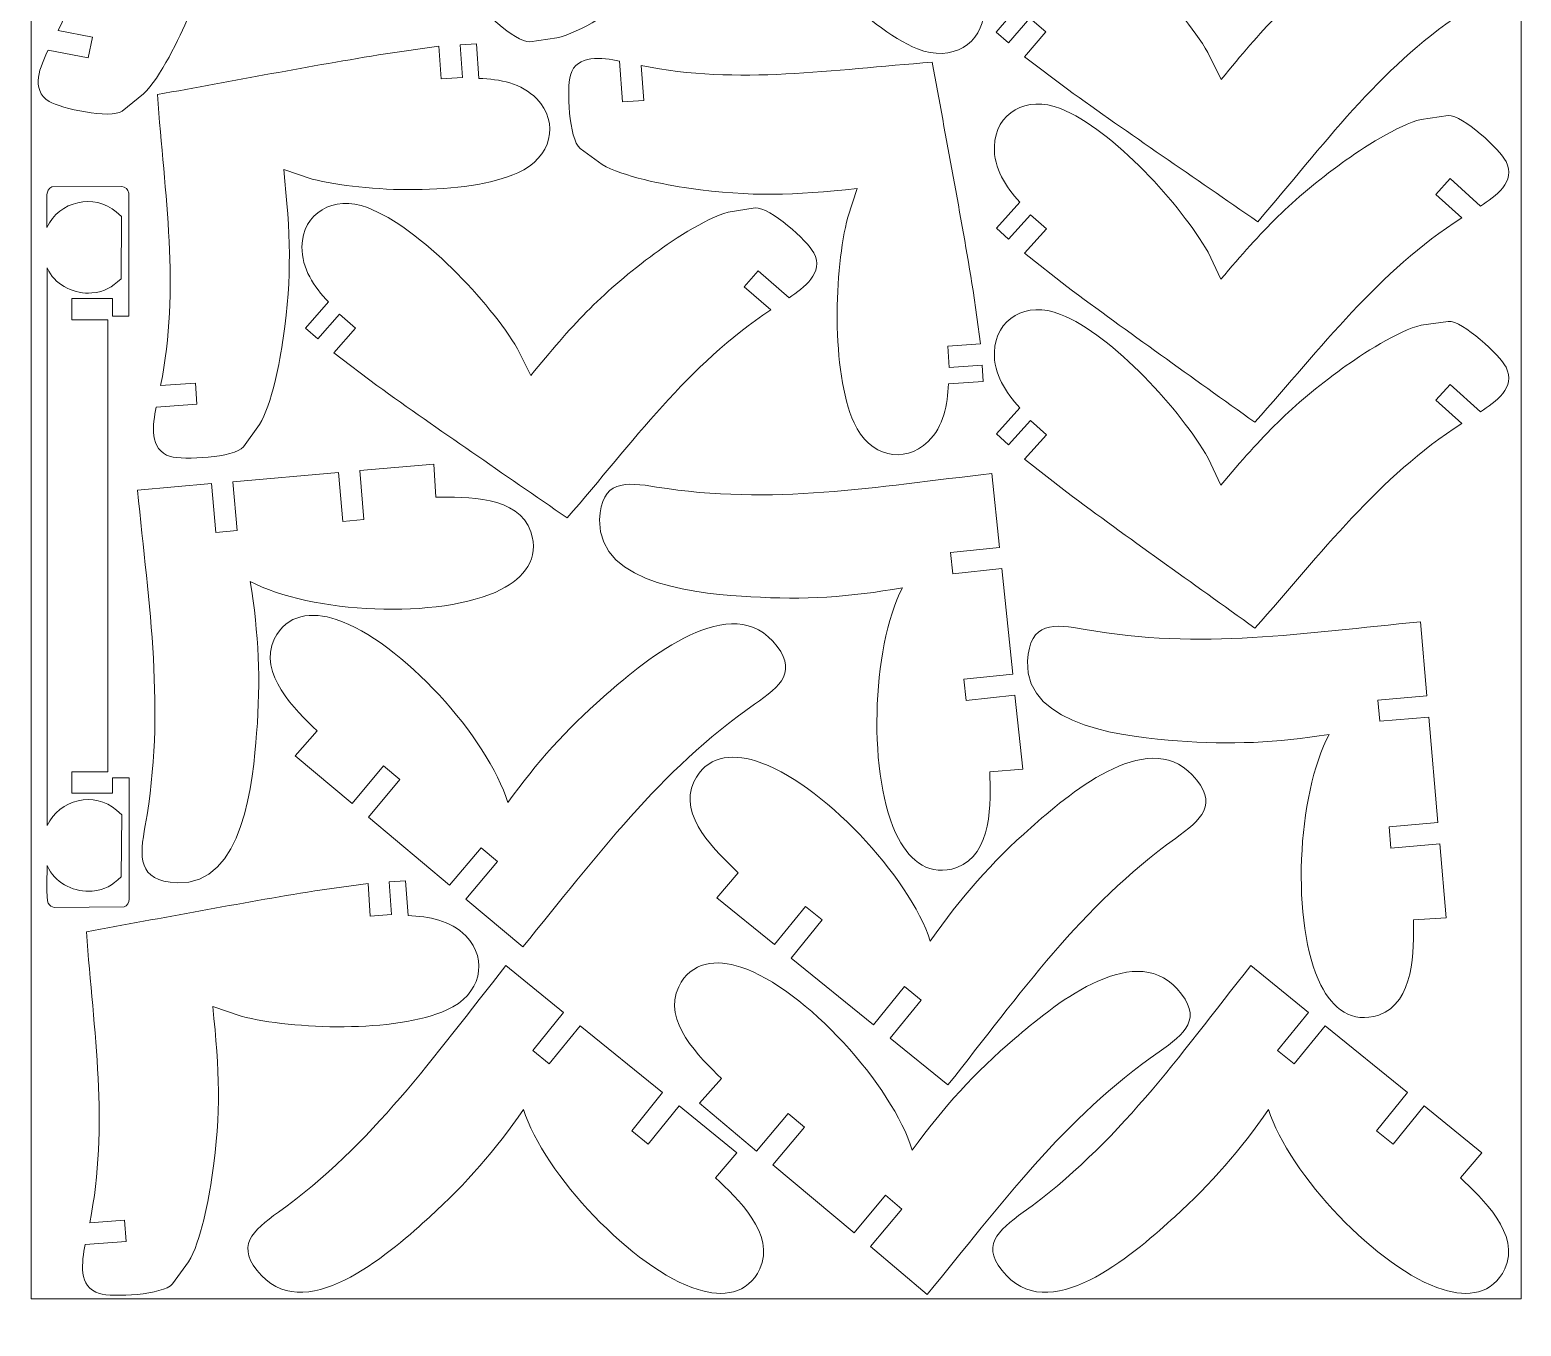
# Model space of a CAD drawing. Header units: centimetres. Extents: x -107 to 69, y -18 to 12.
# Drawn here: x 16.64 to 37.66, y -17.81 to 0.46 of the extents above; entities that cross this region are included whole.
import ezdxf

# ---------------------------------------------------------------- set-up
doc = ezdxf.new("R2010")
doc.units = ezdxf.units.CM
doc.header["$MEASUREMENT"] = 0
doc.layers.add('Camada 1', color=7, linetype='Continuous')

msp = doc.modelspace()

# ---------------------------------------------------------------- linework, layer by layer
at = {"layer": 'Camada 1', "color": 1, "lineweight": 0}
msp.add_lwpolyline([(16.65725, -17.42933), (37.65725, -17.42933), (37.65725, 12.27067), (16.65725, 12.27067), (16.65725, -17.42933)], close=True, dxfattribs=at)
at = {"layer": 'Camada 1', "color": 250, "lineweight": 9}
for points, knots in [([(17.5182, 0.35708), (17.5182, 0.35708), (17.03482, 0.44964), (17.03482, 0.44964), (17.03482, 0.44964), (17.65796, 1.70469), (17.78537, 3.03822), (18.05155, 4.42461), (18.05155, 4.42461), (19.13337, 4.33419), (20.23008, 4.25596), (21.30849, 4.14825), (21.30849, 4.14825), (21.30849, 4.14825), (22.06178, 4.05427), (22.06178, 4.05427), (22.06178, 4.05427), (22.06178, 4.05427), (21.9737, 3.60108), (21.9737, 3.60108), (21.9737, 3.60108), (21.9737, 3.60108), (22.26829, 3.54382), (22.26829, 3.54382), (22.26829, 3.54382), (22.26829, 3.54382), (22.35638, 3.997), (22.35638, 3.997), (22.35638, 3.997), (22.35638, 3.997), (22.58296, 3.95296), (22.58296, 3.95296), (22.58296, 3.95296), (22.58296, 3.95296), (22.48924, 3.47079), (22.48924, 3.47079), (22.48924, 3.47079), (22.77122, 3.38589), (23.04955, 3.2528), (23.20063, 2.98284), (23.20063, 2.98284), (23.43091, 2.57135), (23.18724, 2.12617), (22.67544, 2.04397), (22.67544, 2.04397), (21.88588, 1.91716), (20.51009, 2.33827), (19.85092, 2.70943), (19.85092, 2.70943), (19.85092, 2.70943), (19.49923, 2.94314), (19.49923, 2.94314), (19.49923, 2.94314), (19.35373, 2.04624), (19.23218, 1.48182), (18.87762, 0.64982), (18.87762, 0.64982), (18.74844, 0.34672), (18.47553, -0.21745), (18.23968, -0.44252), (18.23968, -0.44252), (18.23968, -0.44252), (17.94022, -0.68551), (17.94022, -0.68551), (17.94022, -0.68551), (17.77135, -0.8014), (17.06982, -0.64873), (16.90907, -0.54999), (16.90907, -0.54999), (16.63682, -0.38276), (16.78715, -0.05078), (16.89443, 0.17264), (16.89443, 0.17264), (16.89443, 0.17264), (17.46095, 0.06251), (17.46095, 0.06251), (17.46095, 0.06251), (17.46095, 0.06251), (17.5182, 0.35708), (17.5182, 0.35708)], [0, 0, 0, 0, 0.04761905, 0.04761905, 0.04761905, 0.04761905, 0.0952381, 0.0952381, 0.0952381, 0.0952381, 0.14285714, 0.14285714, 0.14285714, 0.14285714, 0.19047619, 0.19047619, 0.19047619, 0.19047619, 0.23809524, 0.23809524, 0.23809524, 0.23809524, 0.28571429, 0.28571429, 0.28571429, 0.28571429, 0.33333333, 0.33333333, 0.33333333, 0.33333333, 0.38095238, 0.38095238, 0.38095238, 0.38095238, 0.42857143, 0.42857143, 0.42857143, 0.42857143, 0.47619048, 0.47619048, 0.47619048, 0.47619048, 0.52380952, 0.52380952, 0.52380952, 0.52380952, 0.57142857, 0.57142857, 0.57142857, 0.57142857, 0.61904762, 0.61904762, 0.61904762, 0.61904762, 0.66666667, 0.66666667, 0.66666667, 0.66666667, 0.71428571, 0.71428571, 0.71428571, 0.71428571, 0.76190476, 0.76190476, 0.76190476, 0.76190476, 0.80952381, 0.80952381, 0.80952381, 0.80952381, 0.85714286, 0.85714286, 0.85714286, 0.85714286, 0.9047619, 0.9047619, 0.9047619, 0.9047619, 1, 1, 1, 1]), ([(23.85977, 1.40228), (23.85977, 1.40228), (23.49308, 1.73055), (23.49308, 1.73055), (23.49308, 1.73055), (24.67435, 2.48615), (25.46884, 3.56201), (26.41184, 4.6141), (26.41184, 4.6141), (27.29246, 3.97964), (28.19262, 3.34739), (29.06128, 2.69981), (29.06128, 2.69981), (29.06128, 2.69981), (29.65858, 2.23129), (29.65858, 2.23129), (29.65858, 2.23129), (29.65858, 2.23129), (29.34964, 1.88817), (29.34964, 1.88817), (29.34964, 1.88817), (29.34964, 1.88817), (29.57263, 1.68739), (29.57263, 1.68739), (29.57263, 1.68739), (29.57263, 1.68739), (29.88157, 2.03049), (29.88157, 2.03049), (29.88157, 2.03049), (29.88157, 2.03049), (30.05314, 1.87601), (30.05314, 1.87601), (30.05314, 1.87601), (30.05314, 1.87601), (29.72443, 1.51095), (29.72443, 1.51095), (29.72443, 1.51095), (29.92256, 1.29298), (30.09233, 1.03547), (30.08288, 0.72633), (30.08288, 0.72633), (30.06848, 0.25527), (29.63058, -0.00107), (29.14918, 0.19203), (29.14918, 0.19203), (28.40736, 0.48961), (27.44454, 1.55996), (27.07085, 2.21721), (27.07085, 2.21721), (27.07085, 2.21721), (26.88973, 2.59864), (26.88973, 2.59864), (26.88973, 2.59864), (26.30326, 1.90495), (25.908, 1.48342), (25.17576, 0.95303), (25.17576, 0.95303), (24.90889, 0.75973), (24.38444, 0.4168), (24.06635, 0.34527), (24.06635, 0.34527), (24.06635, 0.34527), (23.68451, 0.29123), (23.68451, 0.29123), (23.68451, 0.29123), (23.48012, 0.27887), (22.95725, 0.7711), (22.87045, 0.9385), (22.87045, 0.9385), (22.72336, 1.22223), (23.02282, 1.42905), (23.23007, 1.56542), (23.23007, 1.56542), (23.23007, 1.56542), (23.65895, 1.17926), (23.65895, 1.17926), (23.65895, 1.17926), (23.65895, 1.17926), (23.85977, 1.40228), (23.85977, 1.40228)], [0, 0, 0, 0, 0.04761905, 0.04761905, 0.04761905, 0.04761905, 0.0952381, 0.0952381, 0.0952381, 0.0952381, 0.14285714, 0.14285714, 0.14285714, 0.14285714, 0.19047619, 0.19047619, 0.19047619, 0.19047619, 0.23809524, 0.23809524, 0.23809524, 0.23809524, 0.28571429, 0.28571429, 0.28571429, 0.28571429, 0.33333333, 0.33333333, 0.33333333, 0.33333333, 0.38095238, 0.38095238, 0.38095238, 0.38095238, 0.42857143, 0.42857143, 0.42857143, 0.42857143, 0.47619048, 0.47619048, 0.47619048, 0.47619048, 0.52380952, 0.52380952, 0.52380952, 0.52380952, 0.57142857, 0.57142857, 0.57142857, 0.57142857, 0.61904762, 0.61904762, 0.61904762, 0.61904762, 0.66666667, 0.66666667, 0.66666667, 0.66666667, 0.71428571, 0.71428571, 0.71428571, 0.71428571, 0.76190476, 0.76190476, 0.76190476, 0.76190476, 0.80952381, 0.80952381, 0.80952381, 0.80952381, 0.85714286, 0.85714286, 0.85714286, 0.85714286, 0.9047619, 0.9047619, 0.9047619, 0.9047619, 1, 1, 1, 1]), ([(36.43937, 1.01058), (36.43937, 1.01058), (36.81171, 0.68872), (36.81171, 0.68872), (36.81171, 0.68872), (35.64432, -0.08675), (34.86757, -1.1777), (33.94371, -2.24532), (33.94371, -2.24532), (33.05203, -1.62612), (32.14135, -1.01001), (31.26129, -0.37755), (31.26129, -0.37755), (31.26129, -0.37755), (30.6559, 0.0805), (30.6559, 0.0805), (30.6559, 0.0805), (30.6559, 0.0805), (30.95881, 0.42894), (30.95881, 0.42894), (30.95881, 0.42894), (30.95881, 0.42894), (30.73231, 0.62584), (30.73231, 0.62584), (30.73231, 0.62584), (30.73231, 0.62584), (30.42941, 0.27738), (30.42941, 0.27738), (30.42941, 0.27738), (30.42941, 0.27738), (30.2552, 0.42882), (30.2552, 0.42882), (30.2552, 0.42882), (30.2552, 0.42882), (30.57746, 0.79955), (30.57746, 0.79955), (30.57746, 0.79955), (30.37569, 1.01403), (30.20121, 1.26852), (30.20539, 1.57782), (30.20539, 1.57782), (30.21174, 2.04952), (30.64537, 2.31294), (31.12962, 2.1283), (31.12962, 2.1283), (31.87673, 1.84343), (32.85776, 0.79066), (33.243, 0.13974), (33.243, 0.13974), (33.243, 0.13974), (33.43072, -0.23851), (33.43072, -0.23851), (33.43072, -0.23851), (34.00517, 0.46548), (34.39268, 0.89353), (35.11573, 1.43678), (35.11573, 1.43678), (35.37917, 1.6347), (35.89754, 1.98675), (36.21435, 2.06379), (36.21435, 2.06379), (36.21435, 2.06379), (36.59518, 2.12448), (36.59518, 2.12448), (36.59518, 2.12448), (36.7993, 2.14042), (37.33074, 1.65744), (37.42043, 1.49156), (37.42043, 1.49156), (37.57245, 1.21044), (37.2766, 0.99838), (37.07178, 0.85842), (37.07178, 0.85842), (37.07178, 0.85842), (36.63623, 1.23704), (36.63623, 1.23704), (36.63623, 1.23704), (36.63623, 1.23704), (36.43937, 1.01058), (36.43937, 1.01058)], [0, 0, 0, 0, 0.04761905, 0.04761905, 0.04761905, 0.04761905, 0.0952381, 0.0952381, 0.0952381, 0.0952381, 0.14285714, 0.14285714, 0.14285714, 0.14285714, 0.19047619, 0.19047619, 0.19047619, 0.19047619, 0.23809524, 0.23809524, 0.23809524, 0.23809524, 0.28571429, 0.28571429, 0.28571429, 0.28571429, 0.33333333, 0.33333333, 0.33333333, 0.33333333, 0.38095238, 0.38095238, 0.38095238, 0.38095238, 0.42857143, 0.42857143, 0.42857143, 0.42857143, 0.47619048, 0.47619048, 0.47619048, 0.47619048, 0.52380952, 0.52380952, 0.52380952, 0.52380952, 0.57142857, 0.57142857, 0.57142857, 0.57142857, 0.61904762, 0.61904762, 0.61904762, 0.61904762, 0.66666667, 0.66666667, 0.66666667, 0.66666667, 0.71428571, 0.71428571, 0.71428571, 0.71428571, 0.76190476, 0.76190476, 0.76190476, 0.76190476, 0.80952381, 0.80952381, 0.80952381, 0.80952381, 0.85714286, 0.85714286, 0.85714286, 0.85714286, 0.9047619, 0.9047619, 0.9047619, 0.9047619, 1, 1, 1, 1]), ([(18.97177, -4.51973), (18.97177, -4.51973), (18.48089, -4.55546), (18.48089, -4.55546), (18.48089, -4.55546), (18.75794, -3.18152), (18.53593, -1.86126), (18.43419, -0.45281), (18.43419, -0.45281), (19.50236, -0.26008), (20.58237, -0.05178), (21.65166, 0.12326), (21.65166, 0.12326), (21.65166, 0.12326), (22.40363, 0.22745), (22.40363, 0.22745), (22.40363, 0.22745), (22.40363, 0.22745), (22.43582, -0.23313), (22.43582, -0.23313), (22.43582, -0.23313), (22.43582, -0.23313), (22.73517, -0.2122), (22.73517, -0.2122), (22.73517, -0.2122), (22.73517, -0.2122), (22.70296, 0.24838), (22.70296, 0.24838), (22.70296, 0.24838), (22.70296, 0.24838), (22.93326, 0.26449), (22.93326, 0.26449), (22.93326, 0.26449), (22.93326, 0.26449), (22.96754, -0.22555), (22.96754, -0.22555), (22.96754, -0.22555), (23.26192, -0.23447), (23.56513, -0.29119), (23.78092, -0.51275), (23.78092, -0.51275), (24.10981, -0.85041), (23.98996, -1.34352), (23.51666, -1.55552), (23.51666, -1.55552), (22.78629, -1.88269), (21.34955, -1.83174), (20.61616, -1.64379), (20.61616, -1.64379), (20.61616, -1.64379), (20.21597, -1.5091), (20.21597, -1.5091), (20.21597, -1.5091), (20.30756, -2.41307), (20.33623, -2.98978), (20.20909, -3.88515), (20.20909, -3.88515), (20.16277, -4.21137), (20.04513, -4.82692), (19.8756, -5.10539), (19.8756, -5.10539), (19.8756, -5.10539), (19.64924, -5.41761), (19.64924, -5.41761), (19.64924, -5.41761), (19.51616, -5.5732), (18.79886, -5.60743), (18.61815, -5.55356), (18.61815, -5.55356), (18.31184, -5.46226), (18.37112, -5.1032), (18.41699, -4.85936), (18.41699, -4.85936), (18.41699, -4.85936), (18.9927, -4.81911), (18.9927, -4.81911), (18.9927, -4.81911), (18.9927, -4.81911), (18.97177, -4.51973), (18.97177, -4.51973)], [0, 0, 0, 0, 0.04761905, 0.04761905, 0.04761905, 0.04761905, 0.0952381, 0.0952381, 0.0952381, 0.0952381, 0.14285714, 0.14285714, 0.14285714, 0.14285714, 0.19047619, 0.19047619, 0.19047619, 0.19047619, 0.23809524, 0.23809524, 0.23809524, 0.23809524, 0.28571429, 0.28571429, 0.28571429, 0.28571429, 0.33333333, 0.33333333, 0.33333333, 0.33333333, 0.38095238, 0.38095238, 0.38095238, 0.38095238, 0.42857143, 0.42857143, 0.42857143, 0.42857143, 0.47619048, 0.47619048, 0.47619048, 0.47619048, 0.52380952, 0.52380952, 0.52380952, 0.52380952, 0.57142857, 0.57142857, 0.57142857, 0.57142857, 0.61904762, 0.61904762, 0.61904762, 0.61904762, 0.66666667, 0.66666667, 0.66666667, 0.66666667, 0.71428571, 0.71428571, 0.71428571, 0.71428571, 0.76190476, 0.76190476, 0.76190476, 0.76190476, 0.80952381, 0.80952381, 0.80952381, 0.80952381, 0.85714286, 0.85714286, 0.85714286, 0.85714286, 0.9047619, 0.9047619, 0.9047619, 0.9047619, 1, 1, 1, 1]), ([(25.28966, -0.53499), (25.28966, -0.53499), (25.25393, -0.04412), (25.25393, -0.04412), (25.25393, -0.04412), (26.62803, -0.32119), (27.94797, -0.09911), (29.35659, 0.00258), (29.35659, 0.00258), (29.54931, -1.06559), (29.75761, -2.14559), (29.93265, -3.21488), (29.93265, -3.21488), (29.93265, -3.21488), (30.03684, -3.96684), (30.03684, -3.96684), (30.03684, -3.96684), (30.03684, -3.96684), (29.57626, -3.99905), (29.57626, -3.99905), (29.57626, -3.99905), (29.57626, -3.99905), (29.59719, -4.2984), (29.59719, -4.2984), (29.59719, -4.2984), (29.59719, -4.2984), (30.05777, -4.26619), (30.05777, -4.26619), (30.05777, -4.26619), (30.05777, -4.26619), (30.07387, -4.4965), (30.07387, -4.4965), (30.07387, -4.4965), (30.07387, -4.4965), (29.58383, -4.53076), (29.58383, -4.53076), (29.58383, -4.53076), (29.57491, -4.82517), (29.51821, -5.12831), (29.29664, -5.34415), (29.29664, -5.34415), (28.95904, -5.67303), (28.46588, -5.55319), (28.25387, -5.0799), (28.25387, -5.0799), (27.92694, -4.35007), (27.97775, -2.91222), (28.16561, -2.17938), (28.16561, -2.17938), (28.16561, -2.17938), (28.30029, -1.77919), (28.30029, -1.77919), (28.30029, -1.77919), (27.39643, -1.87077), (26.8195, -1.89946), (25.92424, -1.77231), (25.92424, -1.77231), (25.598, -1.72598), (24.9825, -1.60836), (24.704, -1.43884), (24.704, -1.43884), (24.704, -1.43884), (24.39178, -1.21246), (24.39178, -1.21246), (24.39178, -1.21246), (24.23619, -1.07937), (24.20197, -0.36209), (24.25583, -0.18137), (24.25583, -0.18137), (24.34712, 0.12494), (24.7062, 0.06566), (24.95002, 0.01979), (24.95002, 0.01979), (24.95002, 0.01979), (24.99028, -0.55592), (24.99028, -0.55592), (24.99028, -0.55592), (24.99028, -0.55592), (25.28966, -0.53499), (25.28966, -0.53499)], [0, 0, 0, 0, 0.04761905, 0.04761905, 0.04761905, 0.04761905, 0.0952381, 0.0952381, 0.0952381, 0.0952381, 0.14285714, 0.14285714, 0.14285714, 0.14285714, 0.19047619, 0.19047619, 0.19047619, 0.19047619, 0.23809524, 0.23809524, 0.23809524, 0.23809524, 0.28571429, 0.28571429, 0.28571429, 0.28571429, 0.33333333, 0.33333333, 0.33333333, 0.33333333, 0.38095238, 0.38095238, 0.38095238, 0.38095238, 0.42857143, 0.42857143, 0.42857143, 0.42857143, 0.47619048, 0.47619048, 0.47619048, 0.47619048, 0.52380952, 0.52380952, 0.52380952, 0.52380952, 0.57142857, 0.57142857, 0.57142857, 0.57142857, 0.61904762, 0.61904762, 0.61904762, 0.61904762, 0.66666667, 0.66666667, 0.66666667, 0.66666667, 0.71428571, 0.71428571, 0.71428571, 0.71428571, 0.76190476, 0.76190476, 0.76190476, 0.76190476, 0.80952381, 0.80952381, 0.80952381, 0.80952381, 0.85714286, 0.85714286, 0.85714286, 0.85714286, 0.9047619, 0.9047619, 0.9047619, 0.9047619, 1, 1, 1, 1]), ([(36.45474, -1.8609), (36.45474, -1.8609), (36.82142, -2.18919), (36.82142, -2.18919), (36.82142, -2.18919), (35.6401, -2.945), (34.8458, -4.02026), (33.90267, -5.07276), (33.90267, -5.07276), (33.02196, -4.43807), (32.12211, -3.80619), (31.25322, -3.15845), (31.25322, -3.15845), (31.25322, -3.15845), (30.65595, -2.68992), (30.65595, -2.68992), (30.65595, -2.68992), (30.65595, -2.68992), (30.96488, -2.34683), (30.96488, -2.34683), (30.96488, -2.34683), (30.96488, -2.34683), (30.74186, -2.14601), (30.74186, -2.14601), (30.74186, -2.14601), (30.74186, -2.14601), (30.43293, -2.48912), (30.43293, -2.48912), (30.43293, -2.48912), (30.43293, -2.48912), (30.26137, -2.33464), (30.26137, -2.33464), (30.26137, -2.33464), (30.26137, -2.33464), (30.59006, -1.96958), (30.59006, -1.96958), (30.59006, -1.96958), (30.39201, -1.75154), (30.22213, -1.49424), (30.23162, -1.18497), (30.23162, -1.18497), (30.24609, -0.71386), (30.6839, -0.45759), (31.16533, -0.65067), (31.16533, -0.65067), (31.90732, -0.94826), (32.86976, -2.01849), (33.24366, -2.67584), (33.24366, -2.67584), (33.24366, -2.67584), (33.42476, -3.05727), (33.42476, -3.05727), (33.42476, -3.05727), (34.01132, -2.36355), (34.40643, -1.94212), (35.13873, -1.41167), (35.13873, -1.41167), (35.40553, -1.21841), (35.93016, -0.87538), (36.24816, -0.80391), (36.24816, -0.80391), (36.24816, -0.80391), (36.63002, -0.7499), (36.63002, -0.7499), (36.63002, -0.7499), (36.83443, -0.73751), (37.35721, -1.22972), (37.44404, -1.39713), (37.44404, -1.39713), (37.5912, -1.68087), (37.29165, -1.88769), (37.08442, -2.02406), (37.08442, -2.02406), (37.08442, -2.02406), (36.65554, -1.63788), (36.65554, -1.63788), (36.65554, -1.63788), (36.65554, -1.63788), (36.45474, -1.8609), (36.45474, -1.8609)], [0, 0, 0, 0, 0.04761905, 0.04761905, 0.04761905, 0.04761905, 0.0952381, 0.0952381, 0.0952381, 0.0952381, 0.14285714, 0.14285714, 0.14285714, 0.14285714, 0.19047619, 0.19047619, 0.19047619, 0.19047619, 0.23809524, 0.23809524, 0.23809524, 0.23809524, 0.28571429, 0.28571429, 0.28571429, 0.28571429, 0.33333333, 0.33333333, 0.33333333, 0.33333333, 0.38095238, 0.38095238, 0.38095238, 0.38095238, 0.42857143, 0.42857143, 0.42857143, 0.42857143, 0.47619048, 0.47619048, 0.47619048, 0.47619048, 0.52380952, 0.52380952, 0.52380952, 0.52380952, 0.57142857, 0.57142857, 0.57142857, 0.57142857, 0.61904762, 0.61904762, 0.61904762, 0.61904762, 0.66666667, 0.66666667, 0.66666667, 0.66666667, 0.71428571, 0.71428571, 0.71428571, 0.71428571, 0.76190476, 0.76190476, 0.76190476, 0.76190476, 0.80952381, 0.80952381, 0.80952381, 0.80952381, 0.85714286, 0.85714286, 0.85714286, 0.85714286, 0.9047619, 0.9047619, 0.9047619, 0.9047619, 1, 1, 1, 1]), ([(16.88126, -2.89403), (16.88126, -2.89403), (16.8815, -10.75799), (16.8815, -10.75799), (16.8815, -10.75799), (17.04959, -10.38592), (17.54858, -10.26906), (17.85925, -10.53845), (17.85925, -10.53845), (17.85925, -10.53845), (17.93305, -10.60414), (17.93305, -10.60414), (17.93305, -10.60414), (17.93305, -10.60414), (17.92613, -11.47999), (17.92613, -11.47999), (17.92613, -11.47999), (17.78627, -11.59807), (17.70973, -11.66424), (17.51594, -11.68023), (17.51594, -11.68023), (17.27722, -11.69992), (17.02222, -11.58244), (16.90604, -11.36851), (16.90604, -11.36851), (16.90604, -11.36851), (16.8816, -11.31727), (16.8816, -11.31727), (16.8816, -11.31727), (16.88113, -11.3763), (16.86701, -11.80023), (16.89704, -11.85243), (16.89704, -11.85243), (16.91455, -11.88283), (16.94563, -11.90707), (16.98203, -11.90941), (16.98203, -11.90941), (16.98203, -11.90941), (17.96848, -11.90301), (17.96848, -11.90301), (17.96848, -11.90301), (18.00841, -11.88979), (18.034, -11.83776), (18.0359, -11.79478), (18.0359, -11.79478), (18.0359, -11.79478), (18.03662, -10.08305), (18.03662, -10.08305), (18.03662, -10.08305), (18.03662, -10.08305), (17.80411, -10.08305), (17.80411, -10.08305), (17.80411, -10.08305), (17.80411, -10.08305), (17.80411, -10.29965), (17.80411, -10.29965), (17.80411, -10.29965), (17.80411, -10.29965), (17.227, -10.29965), (17.227, -10.29965), (17.227, -10.29965), (17.227, -10.29965), (17.227, -9.99954), (17.227, -9.99954), (17.227, -9.99954), (17.227, -9.99954), (17.73658, -9.99954), (17.73658, -9.99954), (17.73658, -9.99954), (17.73658, -9.99954), (17.73658, -3.62627), (17.73658, -3.62627), (17.73658, -3.62627), (17.73658, -3.62627), (17.227, -3.62627), (17.227, -3.62627), (17.227, -3.62627), (17.227, -3.62627), (17.227, -3.32616), (17.227, -3.32616), (17.227, -3.32616), (17.227, -3.32616), (17.80411, -3.32616), (17.80411, -3.32616), (17.80411, -3.32616), (17.80411, -3.32616), (17.80411, -3.5754), (17.80411, -3.5754), (17.80411, -3.5754), (17.80411, -3.5754), (18.0345, -3.5754), (18.0345, -3.5754), (18.0345, -3.5754), (18.0345, -3.5754), (18.03023, -1.8415), (18.03023, -1.8415), (18.03023, -1.8415), (18.02131, -1.7933), (17.98452, -1.75308), (17.93191, -1.74926), (17.93191, -1.74926), (17.93191, -1.74926), (16.94552, -1.75565), (16.94552, -1.75565), (16.94552, -1.75565), (16.90566, -1.7689), (16.88023, -1.82151), (16.87805, -1.86388), (16.87805, -1.86388), (16.87805, -1.86388), (16.87811, -2.32736), (16.87811, -2.32736), (16.87811, -2.32736), (17.04646, -1.95514), (17.54527, -1.83852), (17.85587, -2.10783), (17.85587, -2.10783), (17.85587, -2.10783), (17.92969, -2.17354), (17.92969, -2.17354), (17.92969, -2.17354), (17.92969, -2.17354), (17.92274, -3.0494), (17.92274, -3.0494), (17.92274, -3.0494), (17.78226, -3.16798), (17.70508, -3.23446), (17.5102, -3.24983), (17.5102, -3.24983), (17.27558, -3.26835), (17.01896, -3.15196), (16.90447, -2.94243), (16.90447, -2.94243), (16.90447, -2.94243), (16.88126, -2.89403), (16.88126, -2.89403)], [0, 0, 0, 0, 0.02857143, 0.02857143, 0.02857143, 0.02857143, 0.05714286, 0.05714286, 0.05714286, 0.05714286, 0.08571429, 0.08571429, 0.08571429, 0.08571429, 0.11428571, 0.11428571, 0.11428571, 0.11428571, 0.14285714, 0.14285714, 0.14285714, 0.14285714, 0.17142857, 0.17142857, 0.17142857, 0.17142857, 0.2, 0.2, 0.2, 0.2, 0.22857143, 0.22857143, 0.22857143, 0.22857143, 0.25714286, 0.25714286, 0.25714286, 0.25714286, 0.28571429, 0.28571429, 0.28571429, 0.28571429, 0.31428571, 0.31428571, 0.31428571, 0.31428571, 0.34285714, 0.34285714, 0.34285714, 0.34285714, 0.37142857, 0.37142857, 0.37142857, 0.37142857, 0.4, 0.4, 0.4, 0.4, 0.42857143, 0.42857143, 0.42857143, 0.42857143, 0.45714286, 0.45714286, 0.45714286, 0.45714286, 0.48571429, 0.48571429, 0.48571429, 0.48571429, 0.51428571, 0.51428571, 0.51428571, 0.51428571, 0.54285714, 0.54285714, 0.54285714, 0.54285714, 0.57142857, 0.57142857, 0.57142857, 0.57142857, 0.6, 0.6, 0.6, 0.6, 0.62857143, 0.62857143, 0.62857143, 0.62857143, 0.65714286, 0.65714286, 0.65714286, 0.65714286, 0.68571429, 0.68571429, 0.68571429, 0.68571429, 0.71428571, 0.71428571, 0.71428571, 0.71428571, 0.74285714, 0.74285714, 0.74285714, 0.74285714, 0.77142857, 0.77142857, 0.77142857, 0.77142857, 0.8, 0.8, 0.8, 0.8, 0.82857143, 0.82857143, 0.82857143, 0.82857143, 0.85714286, 0.85714286, 0.85714286, 0.85714286, 0.88571429, 0.88571429, 0.88571429, 0.88571429, 0.91428571, 0.91428571, 0.91428571, 0.91428571, 0.94285714, 0.94285714, 0.94285714, 0.94285714, 1, 1, 1, 1]), ([(26.70672, -3.16482), (26.70672, -3.16482), (27.07905, -3.48667), (27.07905, -3.48667), (27.07905, -3.48667), (25.9102, -4.26373), (25.1365, -5.35132), (24.21111, -6.42071), (24.21111, -6.42071), (23.31946, -5.80164), (22.40864, -5.18536), (21.52869, -4.55295), (21.52869, -4.55295), (21.52869, -4.55295), (20.9233, -4.09491), (20.9233, -4.09491), (20.9233, -4.09491), (20.9233, -4.09491), (21.2262, -3.74646), (21.2262, -3.74646), (21.2262, -3.74646), (21.2262, -3.74646), (20.99971, -3.54958), (20.99971, -3.54958), (20.99971, -3.54958), (20.99971, -3.54958), (20.6968, -3.89803), (20.6968, -3.89803), (20.6968, -3.89803), (20.6968, -3.89803), (20.52257, -3.74657), (20.52257, -3.74657), (20.52257, -3.74657), (20.52257, -3.74657), (20.84483, -3.37584), (20.84483, -3.37584), (20.84483, -3.37584), (20.6431, -3.16139), (20.46859, -2.90682), (20.47276, -2.5976), (20.47276, -2.5976), (20.47915, -2.12575), (20.91294, -1.86251), (21.39697, -2.04709), (21.39697, -2.04709), (22.1441, -2.33202), (23.12517, -3.38467), (23.51037, -4.03565), (23.51037, -4.03565), (23.51037, -4.03565), (23.69811, -4.41387), (23.69811, -4.41387), (23.69811, -4.41387), (24.27237, -3.71011), (24.66025, -3.28168), (25.38309, -2.73862), (25.38309, -2.73862), (25.64647, -2.54073), (26.16499, -2.1886), (26.48171, -2.1116), (26.48171, -2.1116), (26.48171, -2.1116), (26.8626, -2.05091), (26.8626, -2.05091), (26.8626, -2.05091), (27.06672, -2.035), (27.59811, -2.51797), (27.68779, -2.68383), (27.68779, -2.68383), (27.83979, -2.9649), (27.5441, -3.1771), (27.33917, -3.31695), (27.33917, -3.31695), (27.33917, -3.31695), (26.90362, -2.93833), (26.90362, -2.93833), (26.90362, -2.93833), (26.90362, -2.93833), (26.70672, -3.16482), (26.70672, -3.16482)], [0, 0, 0, 0, 0.04761905, 0.04761905, 0.04761905, 0.04761905, 0.0952381, 0.0952381, 0.0952381, 0.0952381, 0.14285714, 0.14285714, 0.14285714, 0.14285714, 0.19047619, 0.19047619, 0.19047619, 0.19047619, 0.23809524, 0.23809524, 0.23809524, 0.23809524, 0.28571429, 0.28571429, 0.28571429, 0.28571429, 0.33333333, 0.33333333, 0.33333333, 0.33333333, 0.38095238, 0.38095238, 0.38095238, 0.38095238, 0.42857143, 0.42857143, 0.42857143, 0.42857143, 0.47619048, 0.47619048, 0.47619048, 0.47619048, 0.52380952, 0.52380952, 0.52380952, 0.52380952, 0.57142857, 0.57142857, 0.57142857, 0.57142857, 0.61904762, 0.61904762, 0.61904762, 0.61904762, 0.66666667, 0.66666667, 0.66666667, 0.66666667, 0.71428571, 0.71428571, 0.71428571, 0.71428571, 0.76190476, 0.76190476, 0.76190476, 0.76190476, 0.80952381, 0.80952381, 0.80952381, 0.80952381, 0.85714286, 0.85714286, 0.85714286, 0.85714286, 0.9047619, 0.9047619, 0.9047619, 0.9047619, 1, 1, 1, 1]), ([(36.45476, -4.76089), (36.45476, -4.76089), (36.8214, -5.0892), (36.8214, -5.0892), (36.8214, -5.0892), (35.63969, -5.84525), (34.84606, -6.92017), (33.90267, -7.97278), (33.90267, -7.97278), (33.02196, -7.3381), (32.12212, -6.70618), (31.25326, -6.05845), (31.25326, -6.05845), (31.25326, -6.05845), (30.65596, -5.58991), (30.65596, -5.58991), (30.65596, -5.58991), (30.65596, -5.58991), (30.9649, -5.24681), (30.9649, -5.24681), (30.9649, -5.24681), (30.9649, -5.24681), (30.74187, -5.046), (30.74187, -5.046), (30.74187, -5.046), (30.74187, -5.046), (30.43294, -5.3891), (30.43294, -5.3891), (30.43294, -5.3891), (30.43294, -5.3891), (30.26138, -5.23463), (30.26138, -5.23463), (30.26138, -5.23463), (30.26138, -5.23463), (30.59006, -4.86959), (30.59006, -4.86959), (30.59006, -4.86959), (30.39209, -4.65164), (30.22205, -4.3941), (30.23164, -4.08496), (30.23164, -4.08496), (30.24626, -3.61333), (30.68446, -3.35768), (31.16531, -3.55068), (31.16531, -3.55068), (31.90734, -3.84851), (32.86985, -4.91828), (33.24366, -5.57581), (33.24366, -5.57581), (33.24366, -5.57581), (33.42477, -5.95726), (33.42477, -5.95726), (33.42477, -5.95726), (34.01133, -5.26352), (34.40648, -4.84212), (35.13875, -4.31166), (35.13875, -4.31166), (35.40552, -4.1184), (35.93015, -3.77539), (36.24814, -3.70392), (36.24814, -3.70392), (36.24814, -3.70392), (36.63003, -3.64987), (36.63003, -3.64987), (36.63003, -3.64987), (36.83439, -3.63752), (37.35729, -4.12974), (37.44405, -4.2971), (37.44405, -4.2971), (37.59114, -4.58087), (37.29173, -4.78766), (37.08443, -4.92403), (37.08443, -4.92403), (37.08443, -4.92403), (36.65556, -4.53787), (36.65556, -4.53787), (36.65556, -4.53787), (36.65556, -4.53787), (36.45476, -4.76089), (36.45476, -4.76089)], [0, 0, 0, 0, 0.04761905, 0.04761905, 0.04761905, 0.04761905, 0.0952381, 0.0952381, 0.0952381, 0.0952381, 0.14285714, 0.14285714, 0.14285714, 0.14285714, 0.19047619, 0.19047619, 0.19047619, 0.19047619, 0.23809524, 0.23809524, 0.23809524, 0.23809524, 0.28571429, 0.28571429, 0.28571429, 0.28571429, 0.33333333, 0.33333333, 0.33333333, 0.33333333, 0.38095238, 0.38095238, 0.38095238, 0.38095238, 0.42857143, 0.42857143, 0.42857143, 0.42857143, 0.47619048, 0.47619048, 0.47619048, 0.47619048, 0.52380952, 0.52380952, 0.52380952, 0.52380952, 0.57142857, 0.57142857, 0.57142857, 0.57142857, 0.61904762, 0.61904762, 0.61904762, 0.61904762, 0.66666667, 0.66666667, 0.66666667, 0.66666667, 0.71428571, 0.71428571, 0.71428571, 0.71428571, 0.76190476, 0.76190476, 0.76190476, 0.76190476, 0.80952381, 0.80952381, 0.80952381, 0.80952381, 0.85714286, 0.85714286, 0.85714286, 0.85714286, 0.9047619, 0.9047619, 0.9047619, 0.9047619, 1, 1, 1, 1]), ([(21.04793, -6.46956), (21.04793, -6.46956), (20.98759, -5.77967), (20.98759, -5.77967), (20.98759, -5.77967), (20.98759, -5.77967), (19.4983, -5.90997), (19.4983, -5.90997), (19.4983, -5.90997), (19.4983, -5.90997), (19.55866, -6.59985), (19.55866, -6.59985), (19.55866, -6.59985), (19.55866, -6.59985), (19.25969, -6.62601), (19.25969, -6.62601), (19.25969, -6.62601), (19.25969, -6.62601), (19.19933, -5.93612), (19.19933, -5.93612), (19.19933, -5.93612), (19.19933, -5.93612), (18.15574, -6.02742), (18.15574, -6.02742), (18.15574, -6.02742), (18.31308, -7.66437), (18.55554, -9.13348), (18.26325, -10.75488), (18.26325, -10.75488), (18.1844, -11.19219), (18.14816, -11.53676), (18.71253, -11.56361), (18.71253, -11.56361), (19.65573, -11.60847), (19.78318, -10.10058), (19.8336, -9.4537), (19.8336, -9.4537), (19.89192, -8.7055), (19.86361, -8.05481), (19.74324, -7.31462), (19.74324, -7.31462), (20.57855, -7.76289), (22.41896, -7.862), (23.27724, -7.43045), (23.27724, -7.43045), (23.60094, -7.26769), (23.82764, -6.99349), (23.6996, -6.61579), (23.6996, -6.61579), (23.52675, -6.10589), (22.78255, -6.12333), (22.35828, -6.12695), (22.35828, -6.12695), (22.35828, -6.12695), (22.33014, -5.66222), (22.33014, -5.66222), (22.33014, -5.66222), (22.33014, -5.66222), (21.28655, -5.75351), (21.28655, -5.75351), (21.28655, -5.75351), (21.28655, -5.75351), (21.3469, -6.4434), (21.3469, -6.4434), (21.3469, -6.4434), (21.3469, -6.4434), (21.04793, -6.46956), (21.04793, -6.46956)], [0, 0, 0, 0, 0.05555556, 0.05555556, 0.05555556, 0.05555556, 0.11111111, 0.11111111, 0.11111111, 0.11111111, 0.16666667, 0.16666667, 0.16666667, 0.16666667, 0.22222222, 0.22222222, 0.22222222, 0.22222222, 0.27777778, 0.27777778, 0.27777778, 0.27777778, 0.33333333, 0.33333333, 0.33333333, 0.33333333, 0.38888889, 0.38888889, 0.38888889, 0.38888889, 0.44444444, 0.44444444, 0.44444444, 0.44444444, 0.5, 0.5, 0.5, 0.5, 0.55555556, 0.55555556, 0.55555556, 0.55555556, 0.61111111, 0.61111111, 0.61111111, 0.61111111, 0.66666667, 0.66666667, 0.66666667, 0.66666667, 0.72222222, 0.72222222, 0.72222222, 0.72222222, 0.77777778, 0.77777778, 0.77777778, 0.77777778, 0.83333333, 0.83333333, 0.83333333, 0.83333333, 0.88888889, 0.88888889, 0.88888889, 0.88888889, 1, 1, 1, 1]), ([(29.80254, -8.694), (29.80254, -8.694), (30.49131, -8.62161), (30.49131, -8.62161), (30.49131, -8.62161), (30.49131, -8.62161), (30.33504, -7.1348), (30.33504, -7.1348), (30.33504, -7.1348), (30.33504, -7.1348), (29.64627, -7.2072), (29.64627, -7.2072), (29.64627, -7.2072), (29.64627, -7.2072), (29.6149, -6.90875), (29.6149, -6.90875), (29.6149, -6.90875), (29.6149, -6.90875), (30.30368, -6.83636), (30.30368, -6.83636), (30.30368, -6.83636), (30.30368, -6.83636), (30.19417, -5.79451), (30.19417, -5.79451), (30.19417, -5.79451), (28.55837, -5.9806), (27.09715, -6.24837), (25.4693, -5.98448), (25.4693, -5.98448), (25.03052, -5.91336), (24.68564, -5.88305), (24.6685, -6.44786), (24.6685, -6.44786), (24.63987, -7.39167), (26.15051, -7.49277), (26.79765, -7.53189), (26.79765, -7.53189), (27.54673, -7.57716), (28.19686, -7.53749), (28.93485, -7.40421), (28.93485, -7.40421), (28.5012, -8.24759), (28.43421, -10.08875), (28.88074, -10.93971), (28.88074, -10.93971), (29.04905, -11.26045), (29.32729, -11.4825), (29.70261, -11.34778), (29.70261, -11.34778), (30.20946, -11.16585), (30.17903, -10.42255), (30.16799, -9.99816), (30.16799, -9.99816), (30.16799, -9.99816), (30.63218, -9.96192), (30.63218, -9.96192), (30.63218, -9.96192), (30.63218, -9.96192), (30.52268, -8.92004), (30.52268, -8.92004), (30.52268, -8.92004), (30.52268, -8.92004), (29.8339, -8.99243), (29.8339, -8.99243), (29.8339, -8.99243), (29.8339, -8.99243), (29.80254, -8.694), (29.80254, -8.694)], [0, 0, 0, 0, 0.05555556, 0.05555556, 0.05555556, 0.05555556, 0.11111111, 0.11111111, 0.11111111, 0.11111111, 0.16666667, 0.16666667, 0.16666667, 0.16666667, 0.22222222, 0.22222222, 0.22222222, 0.22222222, 0.27777778, 0.27777778, 0.27777778, 0.27777778, 0.33333333, 0.33333333, 0.33333333, 0.33333333, 0.38888889, 0.38888889, 0.38888889, 0.38888889, 0.44444444, 0.44444444, 0.44444444, 0.44444444, 0.5, 0.5, 0.5, 0.5, 0.55555556, 0.55555556, 0.55555556, 0.55555556, 0.61111111, 0.61111111, 0.61111111, 0.61111111, 0.66666667, 0.66666667, 0.66666667, 0.66666667, 0.72222222, 0.72222222, 0.72222222, 0.72222222, 0.77777778, 0.77777778, 0.77777778, 0.77777778, 0.83333333, 0.83333333, 0.83333333, 0.83333333, 0.88888889, 0.88888889, 0.88888889, 0.88888889, 1, 1, 1, 1]), ([(21.85383, -10.10744), (21.85383, -10.10744), (21.40865, -10.63798), (21.40865, -10.63798), (21.40865, -10.63798), (21.40865, -10.63798), (22.55384, -11.59891), (22.55384, -11.59891), (22.55384, -11.59891), (22.55384, -11.59891), (22.99901, -11.06837), (22.99901, -11.06837), (22.99901, -11.06837), (22.99901, -11.06837), (23.22891, -11.26127), (23.22891, -11.26127), (23.22891, -11.26127), (23.22891, -11.26127), (22.78373, -11.79182), (22.78373, -11.79182), (22.78373, -11.79182), (22.78373, -11.79182), (23.58625, -12.4652), (23.58625, -12.4652), (23.58625, -12.4652), (24.63332, -11.19545), (25.49911, -9.98699), (26.85304, -9.04636), (26.85304, -9.04636), (27.21824, -8.79265), (27.48719, -8.57497), (27.1072, -8.15679), (27.1072, -8.15679), (26.44906, -7.43253), (25.21864, -8.50729), (24.7208, -8.944), (24.7208, -8.944), (24.19633, -9.40406), (23.78116, -9.86705), (23.37389, -10.43251), (23.37389, -10.43251), (23.09993, -9.52442), (21.86929, -8.15379), (20.95685, -7.85164), (20.95685, -7.85164), (20.61308, -7.73781), (20.25853, -7.77151), (20.08219, -8.12901), (20.08219, -8.12901), (19.84396, -8.61196), (20.38223, -9.12554), (20.68496, -9.42315), (20.68496, -9.42315), (20.68496, -9.42315), (20.37623, -9.77168), (20.37623, -9.77168), (20.37623, -9.77168), (20.37623, -9.77168), (21.17876, -10.44507), (21.17876, -10.44507), (21.17876, -10.44507), (21.17876, -10.44507), (21.62393, -9.91454), (21.62393, -9.91454), (21.62393, -9.91454), (21.62393, -9.91454), (21.85383, -10.10744), (21.85383, -10.10744)], [0, 0, 0, 0, 0.05555556, 0.05555556, 0.05555556, 0.05555556, 0.11111111, 0.11111111, 0.11111111, 0.11111111, 0.16666667, 0.16666667, 0.16666667, 0.16666667, 0.22222222, 0.22222222, 0.22222222, 0.22222222, 0.27777778, 0.27777778, 0.27777778, 0.27777778, 0.33333333, 0.33333333, 0.33333333, 0.33333333, 0.38888889, 0.38888889, 0.38888889, 0.38888889, 0.44444444, 0.44444444, 0.44444444, 0.44444444, 0.5, 0.5, 0.5, 0.5, 0.55555556, 0.55555556, 0.55555556, 0.55555556, 0.61111111, 0.61111111, 0.61111111, 0.61111111, 0.66666667, 0.66666667, 0.66666667, 0.66666667, 0.72222222, 0.72222222, 0.72222222, 0.72222222, 0.77777778, 0.77777778, 0.77777778, 0.77777778, 0.83333333, 0.83333333, 0.83333333, 0.83333333, 0.88888889, 0.88888889, 0.88888889, 0.88888889, 1, 1, 1, 1]), ([(35.795, -10.77607), (35.795, -10.77607), (36.48491, -10.71571), (36.48491, -10.71571), (36.48491, -10.71571), (36.48491, -10.71571), (36.35461, -9.22643), (36.35461, -9.22643), (36.35461, -9.22643), (36.35461, -9.22643), (35.6647, -9.28678), (35.6647, -9.28678), (35.6647, -9.28678), (35.6647, -9.28678), (35.63854, -8.98782), (35.63854, -8.98782), (35.63854, -8.98782), (35.63854, -8.98782), (36.32845, -8.92746), (36.32845, -8.92746), (36.32845, -8.92746), (36.32845, -8.92746), (36.23715, -7.88385), (36.23715, -7.88385), (36.23715, -7.88385), (34.59854, -8.04128), (33.13258, -8.28363), (31.50969, -7.99134), (31.50969, -7.99134), (31.07221, -7.91253), (30.72792, -7.87624), (30.70094, -8.44066), (30.70094, -8.44066), (30.65584, -9.3838), (32.16443, -9.51133), (32.81087, -9.56172), (32.81087, -9.56172), (33.55811, -9.61998), (34.21068, -9.59176), (34.94995, -9.47133), (34.94995, -9.47133), (34.50162, -10.30746), (34.40255, -12.14628), (34.83412, -13.00537), (34.83412, -13.00537), (34.99668, -13.32896), (35.27128, -13.55582), (35.64875, -13.42773), (35.64875, -13.42773), (36.15869, -13.25469), (36.14125, -12.5109), (36.13763, -12.08641), (36.13763, -12.08641), (36.13763, -12.08641), (36.60236, -12.05826), (36.60236, -12.05826), (36.60236, -12.05826), (36.60236, -12.05826), (36.51105, -11.01464), (36.51105, -11.01464), (36.51105, -11.01464), (36.51105, -11.01464), (35.82115, -11.075), (35.82115, -11.075), (35.82115, -11.075), (35.82115, -11.075), (35.795, -10.77607), (35.795, -10.77607)], [0, 0, 0, 0, 0.05555556, 0.05555556, 0.05555556, 0.05555556, 0.11111111, 0.11111111, 0.11111111, 0.11111111, 0.16666667, 0.16666667, 0.16666667, 0.16666667, 0.22222222, 0.22222222, 0.22222222, 0.22222222, 0.27777778, 0.27777778, 0.27777778, 0.27777778, 0.33333333, 0.33333333, 0.33333333, 0.33333333, 0.38888889, 0.38888889, 0.38888889, 0.38888889, 0.44444444, 0.44444444, 0.44444444, 0.44444444, 0.5, 0.5, 0.5, 0.5, 0.55555556, 0.55555556, 0.55555556, 0.55555556, 0.61111111, 0.61111111, 0.61111111, 0.61111111, 0.66666667, 0.66666667, 0.66666667, 0.66666667, 0.72222222, 0.72222222, 0.72222222, 0.72222222, 0.77777778, 0.77777778, 0.77777778, 0.77777778, 0.83333333, 0.83333333, 0.83333333, 0.83333333, 0.88888889, 0.88888889, 0.88888889, 0.88888889, 1, 1, 1, 1]), ([(27.80352, -12.0857), (27.80352, -12.0857), (27.36769, -12.62391), (27.36769, -12.62391), (27.36769, -12.62391), (27.36769, -12.62391), (28.5295, -13.56473), (28.5295, -13.56473), (28.5295, -13.56473), (28.5295, -13.56473), (28.96533, -13.02652), (28.96533, -13.02652), (28.96533, -13.02652), (28.96533, -13.02652), (29.19857, -13.21538), (29.19857, -13.21538), (29.19857, -13.21538), (29.19857, -13.21538), (28.76273, -13.75359), (28.76273, -13.75359), (28.76273, -13.75359), (28.76273, -13.75359), (29.57684, -14.41286), (29.57684, -14.41286), (29.57684, -14.41286), (30.6017, -13.12488), (31.44609, -11.90177), (32.78348, -10.93752), (32.78348, -10.93752), (33.14417, -10.67748), (33.40933, -10.45519), (33.02208, -10.04362), (33.02208, -10.04362), (32.37509, -9.356), (31.23519, -10.35276), (30.75001, -10.78263), (30.75001, -10.78263), (30.18853, -11.28012), (29.75651, -11.76829), (29.32908, -12.38413), (29.32908, -12.38413), (29.03965, -11.4812), (27.78459, -10.13196), (26.86737, -9.84591), (26.86737, -9.84591), (26.5215, -9.73805), (26.1679, -9.77794), (25.99767, -10.13851), (25.99767, -10.13851), (25.7678, -10.6254), (26.31517, -11.12979), (26.62294, -11.42193), (26.62294, -11.42193), (26.62294, -11.42193), (26.32035, -11.7758), (26.32035, -11.7758), (26.32035, -11.7758), (26.32035, -11.7758), (27.13445, -12.43505), (27.13445, -12.43505), (27.13445, -12.43505), (27.13445, -12.43505), (27.5703, -11.89683), (27.5703, -11.89683), (27.5703, -11.89683), (27.5703, -11.89683), (27.80352, -12.0857), (27.80352, -12.0857)], [0, 0, 0, 0, 0.05555556, 0.05555556, 0.05555556, 0.05555556, 0.11111111, 0.11111111, 0.11111111, 0.11111111, 0.16666667, 0.16666667, 0.16666667, 0.16666667, 0.22222222, 0.22222222, 0.22222222, 0.22222222, 0.27777778, 0.27777778, 0.27777778, 0.27777778, 0.33333333, 0.33333333, 0.33333333, 0.33333333, 0.38888889, 0.38888889, 0.38888889, 0.38888889, 0.44444444, 0.44444444, 0.44444444, 0.44444444, 0.5, 0.5, 0.5, 0.5, 0.55555556, 0.55555556, 0.55555556, 0.55555556, 0.61111111, 0.61111111, 0.61111111, 0.61111111, 0.66666667, 0.66666667, 0.66666667, 0.66666667, 0.72222222, 0.72222222, 0.72222222, 0.72222222, 0.77777778, 0.77777778, 0.77777778, 0.77777778, 0.83333333, 0.83333333, 0.83333333, 0.83333333, 0.88888889, 0.88888889, 0.88888889, 0.88888889, 1, 1, 1, 1]), ([(17.97179, -16.31975), (17.97179, -16.31975), (17.48091, -16.35548), (17.48091, -16.35548), (17.48091, -16.35548), (17.75786, -14.98067), (17.53614, -13.6624), (17.43418, -12.25281), (17.43418, -12.25281), (18.50261, -12.06016), (19.58203, -11.85188), (20.65168, -11.67676), (20.65168, -11.67676), (20.65168, -11.67676), (21.40361, -11.57258), (21.40361, -11.57258), (21.40361, -11.57258), (21.40361, -11.57258), (21.43582, -12.03314), (21.43582, -12.03314), (21.43582, -12.03314), (21.43582, -12.03314), (21.73519, -12.01221), (21.73519, -12.01221), (21.73519, -12.01221), (21.73519, -12.01221), (21.70299, -11.55164), (21.70299, -11.55164), (21.70299, -11.55164), (21.70299, -11.55164), (21.93329, -11.53554), (21.93329, -11.53554), (21.93329, -11.53554), (21.93329, -11.53554), (21.96756, -12.02557), (21.96756, -12.02557), (21.96756, -12.02557), (22.26203, -12.0346), (22.565, -12.09105), (22.78094, -12.31276), (22.78094, -12.31276), (23.10983, -12.65043), (22.98995, -13.14346), (22.51669, -13.35558), (22.51669, -13.35558), (21.78715, -13.68257), (20.34879, -13.63149), (19.61618, -13.4438), (19.61618, -13.4438), (19.61618, -13.4438), (19.21599, -13.30911), (19.21599, -13.30911), (19.21599, -13.30911), (19.30754, -14.21284), (19.33625, -14.79), (19.20911, -15.68518), (19.20911, -15.68518), (19.16279, -16.01136), (19.04514, -16.62697), (18.87563, -16.90541), (18.87563, -16.90541), (18.87563, -16.90541), (18.64922, -17.21762), (18.64922, -17.21762), (18.64922, -17.21762), (18.51612, -17.37326), (17.79893, -17.40742), (17.61816, -17.35357), (17.61816, -17.35357), (17.31184, -17.26233), (17.37114, -16.90317), (17.41702, -16.65939), (17.41702, -16.65939), (17.41702, -16.65939), (17.99272, -16.61912), (17.99272, -16.61912), (17.99272, -16.61912), (17.99272, -16.61912), (17.97179, -16.31975), (17.97179, -16.31975)], [0, 0, 0, 0, 0.04761905, 0.04761905, 0.04761905, 0.04761905, 0.0952381, 0.0952381, 0.0952381, 0.0952381, 0.14285714, 0.14285714, 0.14285714, 0.14285714, 0.19047619, 0.19047619, 0.19047619, 0.19047619, 0.23809524, 0.23809524, 0.23809524, 0.23809524, 0.28571429, 0.28571429, 0.28571429, 0.28571429, 0.33333333, 0.33333333, 0.33333333, 0.33333333, 0.38095238, 0.38095238, 0.38095238, 0.38095238, 0.42857143, 0.42857143, 0.42857143, 0.42857143, 0.47619048, 0.47619048, 0.47619048, 0.47619048, 0.52380952, 0.52380952, 0.52380952, 0.52380952, 0.57142857, 0.57142857, 0.57142857, 0.57142857, 0.61904762, 0.61904762, 0.61904762, 0.61904762, 0.66666667, 0.66666667, 0.66666667, 0.66666667, 0.71428571, 0.71428571, 0.71428571, 0.71428571, 0.76190476, 0.76190476, 0.76190476, 0.76190476, 0.80952381, 0.80952381, 0.80952381, 0.80952381, 0.85714286, 0.85714286, 0.85714286, 0.85714286, 0.9047619, 0.9047619, 0.9047619, 0.9047619, 1, 1, 1, 1]), ([(27.55382, -15.00747), (27.55382, -15.00747), (27.10868, -15.53797), (27.10868, -15.53797), (27.10868, -15.53797), (27.10868, -15.53797), (28.25389, -16.49892), (28.25389, -16.49892), (28.25389, -16.49892), (28.25389, -16.49892), (28.69903, -15.96841), (28.69903, -15.96841), (28.69903, -15.96841), (28.69903, -15.96841), (28.92892, -16.16132), (28.92892, -16.16132), (28.92892, -16.16132), (28.92892, -16.16132), (28.48378, -16.69182), (28.48378, -16.69182), (28.48378, -16.69182), (28.48378, -16.69182), (29.28627, -17.36519), (29.28627, -17.36519), (29.28627, -17.36519), (30.33267, -16.09623), (31.19974, -14.88635), (32.55304, -13.94639), (32.55304, -13.94639), (32.91823, -13.69274), (33.18721, -13.47493), (32.80724, -13.05681), (32.80724, -13.05681), (32.1722, -12.35802), (31.01539, -13.33455), (30.52261, -13.75603), (30.52261, -13.75603), (29.9524, -14.24373), (29.51215, -14.72407), (29.07393, -15.33248), (29.07393, -15.33248), (28.80027, -14.42489), (27.56893, -13.05337), (26.65691, -12.75165), (26.65691, -12.75165), (26.31295, -12.63787), (25.95874, -12.67147), (25.78222, -13.02906), (25.78222, -13.02906), (25.54387, -13.5119), (26.08244, -14.02566), (26.38498, -14.3232), (26.38498, -14.3232), (26.38498, -14.3232), (26.07629, -14.6717), (26.07629, -14.6717), (26.07629, -14.6717), (26.07629, -14.6717), (26.87878, -15.34507), (26.87878, -15.34507), (26.87878, -15.34507), (26.87878, -15.34507), (27.32392, -14.81456), (27.32392, -14.81456), (27.32392, -14.81456), (27.32392, -14.81456), (27.55382, -15.00747), (27.55382, -15.00747)], [0, 0, 0, 0, 0.05555556, 0.05555556, 0.05555556, 0.05555556, 0.11111111, 0.11111111, 0.11111111, 0.11111111, 0.16666667, 0.16666667, 0.16666667, 0.16666667, 0.22222222, 0.22222222, 0.22222222, 0.22222222, 0.27777778, 0.27777778, 0.27777778, 0.27777778, 0.33333333, 0.33333333, 0.33333333, 0.33333333, 0.38888889, 0.38888889, 0.38888889, 0.38888889, 0.44444444, 0.44444444, 0.44444444, 0.44444444, 0.5, 0.5, 0.5, 0.5, 0.55555556, 0.55555556, 0.55555556, 0.55555556, 0.61111111, 0.61111111, 0.61111111, 0.61111111, 0.66666667, 0.66666667, 0.66666667, 0.66666667, 0.72222222, 0.72222222, 0.72222222, 0.72222222, 0.77777778, 0.77777778, 0.77777778, 0.77777778, 0.83333333, 0.83333333, 0.83333333, 0.83333333, 0.88888889, 0.88888889, 0.88888889, 0.88888889, 1, 1, 1, 1]), ([(25.1199, -15.05808), (25.1199, -15.05808), (25.55572, -14.51988), (25.55572, -14.51988), (25.55572, -14.51988), (25.55572, -14.51988), (24.39389, -13.57905), (24.39389, -13.57905), (24.39389, -13.57905), (24.39389, -13.57905), (23.95807, -14.11724), (23.95807, -14.11724), (23.95807, -14.11724), (23.95807, -14.11724), (23.72486, -13.9284), (23.72486, -13.9284), (23.72486, -13.9284), (23.72486, -13.9284), (24.16069, -13.39019), (24.16069, -13.39019), (24.16069, -13.39019), (24.16069, -13.39019), (23.34658, -12.73095), (23.34658, -12.73095), (23.34658, -12.73095), (22.32176, -14.01855), (21.47735, -15.24217), (20.13992, -16.20622), (20.13992, -16.20622), (19.77895, -16.46642), (19.51427, -16.68874), (19.90132, -17.10011), (19.90132, -17.10011), (20.5719, -17.8128), (21.78366, -16.71657), (22.27362, -16.27139), (22.27362, -16.27139), (22.78989, -15.80232), (23.19707, -15.33197), (23.59433, -14.75961), (23.59433, -14.75961), (23.884, -15.66242), (25.13872, -17.01207), (26.05605, -17.29788), (26.05605, -17.29788), (26.40185, -17.40564), (26.75563, -17.36586), (26.92574, -17.00524), (26.92574, -17.00524), (27.15549, -16.51823), (26.60841, -16.0141), (26.3005, -15.72184), (26.3005, -15.72184), (26.3005, -15.72184), (26.60307, -15.36801), (26.60307, -15.36801), (26.60307, -15.36801), (26.60307, -15.36801), (25.78893, -14.70872), (25.78893, -14.70872), (25.78893, -14.70872), (25.78893, -14.70872), (25.3531, -15.24692), (25.3531, -15.24692), (25.3531, -15.24692), (25.3531, -15.24692), (25.1199, -15.05808), (25.1199, -15.05808)], [0, 0, 0, 0, 0.05555556, 0.05555556, 0.05555556, 0.05555556, 0.11111111, 0.11111111, 0.11111111, 0.11111111, 0.16666667, 0.16666667, 0.16666667, 0.16666667, 0.22222222, 0.22222222, 0.22222222, 0.22222222, 0.27777778, 0.27777778, 0.27777778, 0.27777778, 0.33333333, 0.33333333, 0.33333333, 0.33333333, 0.38888889, 0.38888889, 0.38888889, 0.38888889, 0.44444444, 0.44444444, 0.44444444, 0.44444444, 0.5, 0.5, 0.5, 0.5, 0.55555556, 0.55555556, 0.55555556, 0.55555556, 0.61111111, 0.61111111, 0.61111111, 0.61111111, 0.66666667, 0.66666667, 0.66666667, 0.66666667, 0.72222222, 0.72222222, 0.72222222, 0.72222222, 0.77777778, 0.77777778, 0.77777778, 0.77777778, 0.83333333, 0.83333333, 0.83333333, 0.83333333, 0.88888889, 0.88888889, 0.88888889, 0.88888889, 1, 1, 1, 1]), ([(35.6199, -15.05812), (35.6199, -15.05812), (36.05575, -14.5199), (36.05575, -14.5199), (36.05575, -14.5199), (36.05575, -14.5199), (34.89394, -13.57908), (34.89394, -13.57908), (34.89394, -13.57908), (34.89394, -13.57908), (34.4581, -14.11732), (34.4581, -14.11732), (34.4581, -14.11732), (34.4581, -14.11732), (34.22487, -13.92845), (34.22487, -13.92845), (34.22487, -13.92845), (34.22487, -13.92845), (34.66072, -13.39022), (34.66072, -13.39022), (34.66072, -13.39022), (34.66072, -13.39022), (33.84657, -12.73094), (33.84657, -12.73094), (33.84657, -12.73094), (32.82185, -14.01873), (31.97723, -15.24218), (30.63992, -16.20627), (30.63992, -16.20627), (30.27899, -16.46647), (30.01424, -16.68869), (30.40136, -17.10014), (30.40136, -17.10014), (31.07196, -17.81286), (32.28361, -16.71663), (32.77365, -16.27141), (32.77365, -16.27141), (33.2898, -15.80243), (33.69721, -15.33192), (34.09434, -14.75963), (34.09434, -14.75963), (34.38414, -15.66279), (35.63852, -17.01174), (36.55607, -17.29791), (36.55607, -17.29791), (36.9018, -17.40573), (37.25569, -17.36585), (37.42577, -17.00531), (37.42577, -17.00531), (37.65551, -16.51831), (37.1084, -16.01414), (36.80051, -15.7219), (36.80051, -15.7219), (36.80051, -15.7219), (37.1031, -15.36803), (37.1031, -15.36803), (37.1031, -15.36803), (37.1031, -15.36803), (36.28895, -14.70874), (36.28895, -14.70874), (36.28895, -14.70874), (36.28895, -14.70874), (35.8531, -15.24697), (35.8531, -15.24697), (35.8531, -15.24697), (35.8531, -15.24697), (35.6199, -15.05812), (35.6199, -15.05812)], [0, 0, 0, 0, 0.05555556, 0.05555556, 0.05555556, 0.05555556, 0.11111111, 0.11111111, 0.11111111, 0.11111111, 0.16666667, 0.16666667, 0.16666667, 0.16666667, 0.22222222, 0.22222222, 0.22222222, 0.22222222, 0.27777778, 0.27777778, 0.27777778, 0.27777778, 0.33333333, 0.33333333, 0.33333333, 0.33333333, 0.38888889, 0.38888889, 0.38888889, 0.38888889, 0.44444444, 0.44444444, 0.44444444, 0.44444444, 0.5, 0.5, 0.5, 0.5, 0.55555556, 0.55555556, 0.55555556, 0.55555556, 0.61111111, 0.61111111, 0.61111111, 0.61111111, 0.66666667, 0.66666667, 0.66666667, 0.66666667, 0.72222222, 0.72222222, 0.72222222, 0.72222222, 0.77777778, 0.77777778, 0.77777778, 0.77777778, 0.83333333, 0.83333333, 0.83333333, 0.83333333, 0.88888889, 0.88888889, 0.88888889, 0.88888889, 1, 1, 1, 1])]:
    msp.add_open_spline(points, degree=3, knots=knots, dxfattribs=at)

doc.saveas('drawing.dxf')
